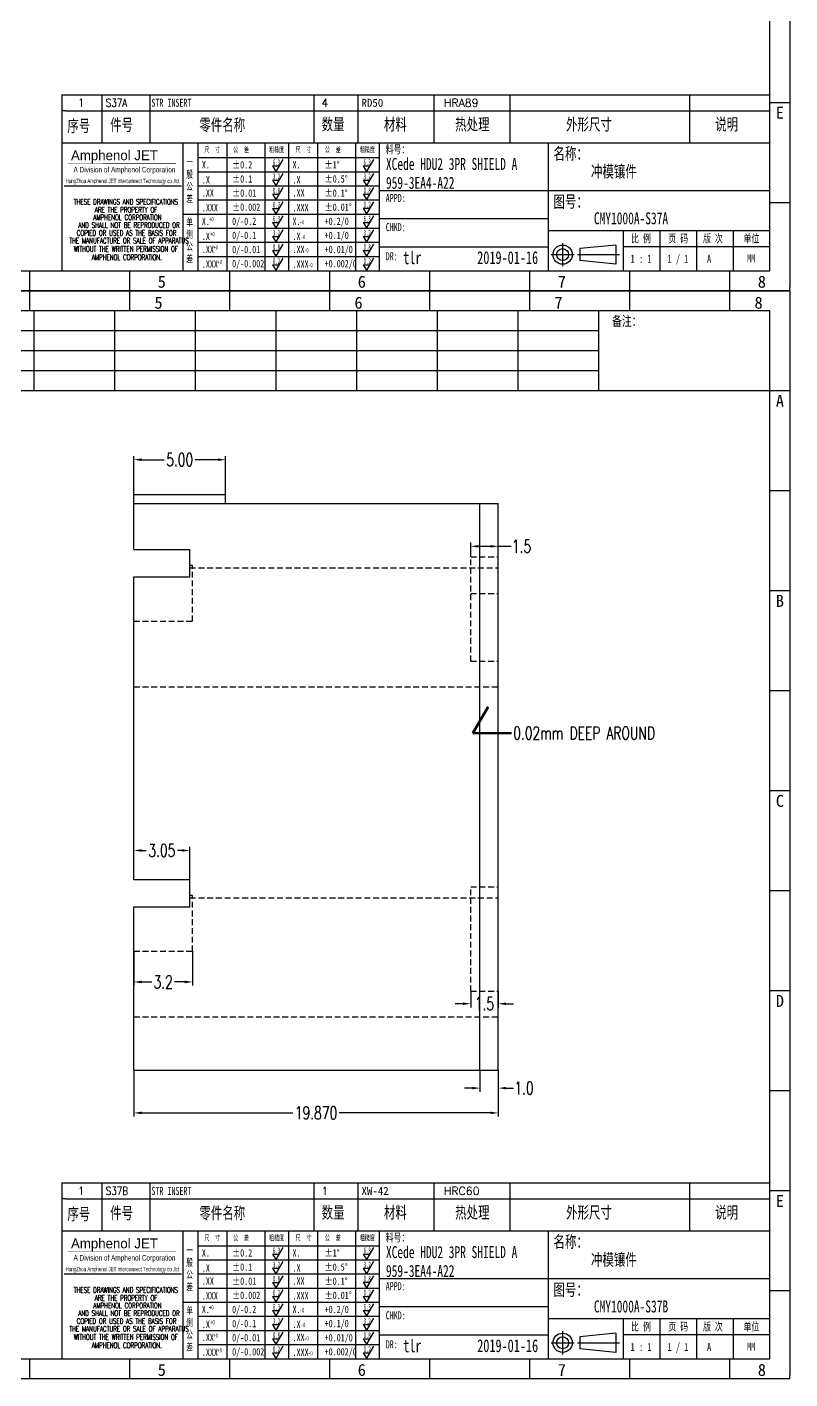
# Model space of a CAD drawing. Header units: millimetres. Extents: x -2852 to 5627, y -2271 to 1849.
# Drawn here: x -579.7 to -538.1, y -1120.9 to -1047.2 of the extents above; entities that cross this region are included whole.
import ezdxf
from ezdxf.enums import TextEntityAlignment as Align

# ---------------------------------------------------------------- set-up
doc = ezdxf.new("R2010")
doc.units = ezdxf.units.MM
doc.header["$PDSIZE"] = 3
doc.linetypes.add('DASHED2', pattern=[9.525, 6.35, -3.175])
for name, color, linetype in [('1', 7, 'Continuous'), ('11', 4, 'DASHED2'), ('41', 1, 'Continuous')]:
    doc.layers.add(name, color=color, linetype=linetype)
doc.styles.add('CH', font='仿宋_GB2312_0.ttf')
doc.styles.add('jet02', font='simplex.shx', dxfattribs={"width": 0.7})
doc.styles.add('SIMPLEX', font='SIMPLEX')
doc.styles.get("Standard").update_dxf_attribs({"font": '仿宋_GB2312_0.ttf', "width": 0.7})
doc.styles.add('TEXTSTYLE_1', font='TRIUMB.TTF')
doc.styles.add('TEXTSTYLE_2', font='TRIUM.TTF')
doc.styles.add('tk', font='', dxfattribs={"width": 0.7})
doc.styles.add('tk 2', font='仿宋_GB2312_0.ttf', dxfattribs={"width": 0.65})
doc.styles.add('tk 4', font='simplex.shx', dxfattribs={"width": 0.65, "bigfont": 'bigfont.shx'})
doc.styles.get('tk').set_extended_font_data('NSimSun')
doc.dimstyles.new('jet02', dxfattribs={"dimtxt": 3.5, "dimasz": 2.1, "dimexe": 1, "dimexo": 0, "dimgap": 0.5, "dimtad": 0, "dimtoh": 1, "dimdec": 3, "dimzin": 9, "dimdsep": 46, "dimtxsty": 'jet02', "dimcen": 0, "dimclrt": 256, "dimazin": 2, "dimtfac": 1, "dimtdec": 3, "dimtofl": 0, "dimtmove": 0, "dimatfit": 1, "dimfxl": 0, "dimarcsym": 0})

# ---------------------------------------------------------------- blocks, each defined once
blk = doc.blocks.new('*D136')
at = {"layer": '41', "ltscale": 0.05}
for p, q in [((341.291, -3525.135), (341.291, -3523.044)), ((341.711, -3523.244), (342.945, -3523.244)), ((345.871, -3523.244), (344.638, -3523.244)), ((346.291, -3525.135), (346.291, -3523.044))]:
    blk.add_line(p, q, dxfattribs=at)
for points in [[(341.711, -3523.174), (341.711, -3523.314), (341.291, -3523.244)], [(345.871, -3523.174), (345.871, -3523.314), (346.291, -3523.244)]]:
    blk.add_solid(points, dxfattribs=at)
at = {"layer": 'Defpoints', "color": 0, "ltscale": 0.05}
for p in [(346.291, -3523.244), (341.291, -3525.135), (346.291, -3525.135)]:
    blk.add_point(p, dxfattribs=at)
at = {"layer": '41', "ltscale": 0.05, "insert": (343.791, -3523.244), "char_height": 0.7, "attachment_point": 5, "style": 'jet02'}
blk.add_mtext('5.00', dxfattribs=at)
blk = doc.blocks.new('A3-N')
at = {"layer": '1', "color": 1}
for p, q in [((0, 0), (0, 296.73)), ((0, 296.73), (420, 296.73)), ((21.82, 291.27), (21.82, 296.73)), ((49.09, 291.27), (49.09, 296.73)), ((76.36, 291.27), (76.36, 296.73)), ((103.64, 291.27), (103.64, 296.73)), ((103.64, 291.27), (103.64, 296.73)), ((103.64, 291.27), (103.64, 296.73)), ((130.91, 291.27), (130.91, 296.73)), ((158.18, 291.27), (158.18, 296.73)), ((185.45, 291.27), (185.45, 296.73)), ((212.73, 291.27), (212.73, 296.73)), ((240, 291.27), (240, 296.73)), ((267.27, 291.27), (267.27, 296.73)), ((294.55, 291.27), (294.55, 296.73)), ((321.82, 291.27), (321.82, 296.73)), ((349.09, 291.27), (349.09, 296.73)), ((376.36, 291.27), (376.36, 296.73)), ((403.64, 291.27), (403.64, 296.73)), ((420, 296.73), (420, 1)), ((5.45, 269.45), (0, 269.45)), ((420, 269.45), (414.55, 269.45)), ((5.45, 242.18), (0, 242.18)), ((420, 242.18), (414.55, 242.18)), ((5.45, 214.91), (0, 214.91)), ((420, 214.91), (414.55, 214.91)), ((5.45, 187.64), (0, 187.64)), ((420, 187.64), (414.55, 187.64)), ((5.45, 160.36), (0, 160.36)), ((420, 160.36), (414.55, 160.36)), ((5.45, 133.09), (0, 133.09)), ((420, 133.09), (414.55, 133.09)), ((5.45, 105.82), (0, 105.82)), ((420, 105.82), (414.55, 105.82)), ((5.45, 78.55), (0, 78.55)), ((420, 78.55), (414.55, 78.55)), ((5.45, 51.27), (0, 51.27)), ((222.45, 49.09), (221.45, 49.09)), ((221.45, 49.09), (221.45, 40.36)), ((222.45, 49.09), (414.55, 49.09)), ((232.36, 49.09), (232.36, 40.36)), ((245.45, 49.09), (245.45, 40.36)), ((290.18, 49.09), (290.18, 40.36)), ((302.18, 49.09), (302.18, 40.36)), ((322.91, 49.09), (322.91, 40.36)), ((343.64, 49.09), (343.64, 40.36)), ((392.73, 40.36), (392.73, 49.09)), ((420, 51.27), (414.55, 51.27)), ((258.55, 40.36), (258.55, 5.44)), ((266.45, 40.36), (266.45, 5.44)), ((276.78, 40.36), (276.78, 5.45)), ((291.18, 40.36), (291.18, 5.45)), ((301.51, 40.37), (301.51, 5.46)), ((308.01, 40.36), (308.01, 5.45)), ((354.09, 40.36), (354.09, 5.45)), ((308.01, 32.39), (258.55, 32.39)), ((308.01, 28.54), (258.55, 28.54)), ((414.55, 27.27), (308.01, 27.27)), ((5.45, 24), (0, 24)), ((308.01, 24.69), (258.55, 24.69)), ((420, 24), (414.55, 24)), ((354.09, 19.63), (308.01, 19.63)), ((308.01, 16.99), (258.55, 16.99)), ((414.55, 16.36), (354.09, 16.36)), ((374.55, 16.36), (374.55, 5.45)), ((384.55, 16.36), (384.55, 5.45)), ((394.55, 16.36), (394.55, 5.45)), ((404.55, 16.36), (404.55, 5.45)), ((308.01, 13.14), (258.55, 13.14)), ((308.01, 11.99), (354.09, 11.99)), ((372.51, 12.49), (362.69, 11.5)), ((362.69, 11.5), (362.69, 8.23)), ((372.51, 12.49), (372.51, 7.25)), ((414.55, 12), (374.55, 12)), ((308.01, 9.29), (258.55, 9.29)), ((372.51, 7.25), (362.69, 8.23)), ((21.82, 0), (21.82, 5.45)), ((49.09, 0), (49.09, 5.45)), ((76.36, 0), (76.36, 5.45)), ((103.64, 0), (103.64, 5.45)), ((130.91, 0), (130.91, 5.45)), ((158.18, 0), (158.18, 5.45)), ((185.45, 0), (185.45, 5.45)), ((212.73, 0), (212.73, 5.45)), ((240, 0), (240, 5.45)), ((267.27, 0), (267.27, 5.45)), ((294.55, 0), (294.55, 5.45)), ((321.82, 0), (321.82, 5.45)), ((349.09, 0), (349.09, 5.45)), ((376.36, 0), (376.36, 5.45)), ((403.64, 0), (403.64, 5.45)), ((1, 0), (0, 0)), ((420, 0), (1, 0)), ((420, 0), (420, 1))]:
    blk.add_line(p, q, dxfattribs=at)
at = {"layer": '1'}
for p, q in [((414.55, 278.18), (414.55, 284.73)), ((221.45, 40.36), (221.45, 5.45)), ((221.45, 40.36), (414.55, 40.36)), ((221.45, 40.36), (414.55, 40.36)), ((254.41, 40.36), (254.41, 5.45)), ((283.28, 40.36), (283.28, 5.45)), ((308.01, 36.24), (258.55, 36.24)), ((222.08, 28.67), (254.12, 28.67)), ((308.01, 20.84), (254.41, 20.84))]:
    blk.add_line(p, q, dxfattribs=at)
at = {"layer": '1', "color": 1, "ltscale": 0.05}
for p, q in [((278.93, 34.04), (279.79, 32.56)), ((278.93, 34.04), (280.65, 34.04)), ((281.68, 35.84), (279.79, 32.56)), ((303.66, 34.05), (304.52, 32.56)), ((303.66, 34.05), (305.38, 34.05)), ((306.41, 35.84), (304.52, 32.56)), ((278.93, 30.19), (279.79, 28.71)), ((278.93, 30.19), (280.65, 30.19)), ((281.68, 31.99), (279.79, 28.71)), ((303.66, 30.2), (305.38, 30.2)), ((303.66, 30.2), (304.52, 28.71)), ((306.41, 31.99), (304.52, 28.71)), ((278.93, 26.34), (279.79, 24.86)), ((278.93, 26.34), (280.65, 26.34)), ((281.68, 28.14), (279.79, 24.86)), ((303.66, 26.35), (304.52, 24.86)), ((303.66, 26.35), (305.38, 26.35)), ((306.41, 28.14), (304.52, 24.86)), ((278.93, 22.49), (280.65, 22.49)), ((278.93, 22.49), (279.79, 21.01)), ((281.68, 24.29), (279.79, 21.01)), ((303.66, 22.5), (305.38, 22.5)), ((303.66, 22.5), (304.52, 21.01)), ((306.41, 24.29), (304.52, 21.01)), ((278.93, 18.66), (279.79, 17.17)), ((278.93, 18.66), (280.65, 18.66)), ((281.68, 20.45), (279.79, 17.17)), ((303.66, 18.66), (304.52, 17.18)), ((303.66, 18.66), (305.38, 18.66)), ((306.41, 20.46), (304.52, 17.18)), ((278.93, 14.81), (280.65, 14.81)), ((278.93, 14.81), (279.79, 13.32)), ((281.68, 16.6), (279.79, 13.32)), ((303.66, 14.81), (305.38, 14.81)), ((303.66, 14.81), (304.52, 13.33)), ((306.41, 16.61), (304.52, 13.33)), ((281.68, 12.75), (279.79, 9.47)), ((306.41, 12.76), (304.52, 9.48)), ((278.93, 10.96), (279.79, 9.47)), ((278.93, 10.96), (280.65, 10.96)), ((281.68, 8.9), (279.79, 5.62)), ((303.66, 10.96), (304.52, 9.48)), ((303.66, 10.96), (305.38, 10.96)), ((306.41, 8.91), (304.52, 5.63)), ((278.93, 7.11), (279.79, 5.62)), ((278.93, 7.11), (280.65, 7.11)), ((303.66, 7.11), (305.38, 7.11)), ((303.66, 7.11), (304.52, 5.63))]:
    blk.add_line(p, q, dxfattribs=at)
at = {"layer": '1', "color": 1, "ltscale": 0.1}
for p, q in [((358.01, 13.02), (358.01, 6.71)), ((354.86, 9.87), (361.17, 9.87)), ((362.03, 9.87), (373.54, 9.87))]:
    blk.add_line(p, q, dxfattribs=at)
at = {"layer": '1'}
blk.add_lwpolyline([(221.45, 5.45), (414.55, 5.45), (414.55, 291.27), (5.45, 291.27), (5.45, 5.45), (414.55, 5.45)], dxfattribs=at)
at = {"layer": '1', "color": 7, "linetype": 'Continuous', "const_width": 0.123}
blk.add_lwpolyline([(223.11, 34.74), (252.6, 34.76)], dxfattribs=at)
at = {"layer": '1', "color": 1}
for radius in [2.62, 1.64]:
    blk.add_circle((358.01, 9.87), radius, dxfattribs=at)
at = {"layer": '41'}
for p, q in [((27.27, 291.27), (27.27, 269.45)), ((60, 291.27), (60, 269.45)), ((81.82, 291.27), (81.82, 269.45)), ((103.82, 291.27), (103.82, 269.45)), ((125.82, 291.27), (125.82, 269.45)), ((147.82, 291.27), (147.82, 269.45)), ((169.82, 291.27), (169.82, 269.45)), ((191.82, 291.27), (191.82, 269.45)), ((213.82, 291.27), (213.82, 269.45)), ((235.82, 291.27), (235.82, 269.45)), ((257.82, 291.27), (257.82, 269.45)), ((279.82, 291.27), (279.82, 269.45)), ((301.82, 291.27), (301.82, 269.45)), ((323.82, 291.27), (323.82, 269.45)), ((345.82, 291.27), (345.82, 269.45)), ((367.82, 291.27), (367.82, 269.45)), ((367.82, 285.82), (5.45, 285.82)), ((367.82, 280.36), (5.45, 280.36)), ((367.82, 274.91), (5.45, 274.91)), ((414.55, 269.45), (5.45, 269.45))]:
    blk.add_line(p, q, dxfattribs=at)
at = {"layer": '1', "color": 1}
for s, p in [('1', (29.64, 295.11)), ('2', (84.18, 295.11)), ('3', (138.73, 295.11)), ('4', (193.27, 295.11)), ('5', (247.82, 295.11)), ('6', (302.36, 295.11)), ('7', (356.91, 295.11)), ('8', (411.45, 295.11)), ('1', (30.53, 4.11)), ('2', (85.08, 4.11)), ('3', (139.62, 4.11)), ('4', (194.17, 4.11)), ('5', (248.72, 4.11)), ('6', (303.26, 4.11)), ('7', (357.81, 4.11)), ('8', (412.35, 4.11))]:
    blk.add_text(s, height=3.27, dxfattribs=at).set_placement(p, align=Align.TOP_CENTER)
at = {"layer": '1', "style": 'tk', "width": 0.7}
for s, p in [('投单日期:', (16.36, 288.55)), ('工    序:', (70.91, 288.55)), ('备注：', (375.51, 288.55)), ('交    期:', (16.36, 283.09)), ('预估工时:', (70.91, 283.09)), ('加工代码:', (16.36, 277.64)), ('实际工时:', (70.91, 277.64)), ('数    量:', (16.36, 272.18)), ('工序交期:', (70.91, 272.18))]:
    blk.add_text(s, height=2.727, dxfattribs=at).set_placement(p, align=Align.MIDDLE)
at = {"layer": '1', "color": 1}
for s, p in [('A', (2.04, 268.36)), ('B', (2.04, 213.82)), ('C', (2.04, 159.27)), ('D', (2.04, 104.73)), ('E', (2.04, 50.18))]:
    blk.add_text(s, height=3.27, dxfattribs=at).set_placement(p, align=Align.TOP_LEFT)
for s, p in [('A', (418.37, 268.36)), ('B', (418.37, 213.82)), ('C', (418.37, 159.27)), ('D', (418.37, 104.73)), ('E', (418.37, 50.18))]:
    blk.add_text(s, height=3.27, dxfattribs=at).set_placement(p, align=Align.TOP_RIGHT)
at = {"layer": '1', "color": 1, "style": 'tk 2', "width": 0.7}
for s, height, p in [('序号', 3.273, (222.96, 43.34)), ('件号', 3.273, (234.62, 43.61)), ('零件名称', 3.273, (258.97, 43.61)), ('数量', 3.273, (292.3, 43.78)), ('材料', 3.273, (309.27, 43.78)), ('热处理', 3.273, (328.71, 43.78)), ('外形尺寸', 3.273, (358.94, 43.78)), ('说明', 3.273, (399.61, 43.78)), ('料号：', 2.182, (309.77, 37.46)), ('名称：', 3.273, (355.52, 35.79)), ('图号：', 3.273, (355.52, 22.7)), ('比 例', 2.182, (376.69, 13.18)), ('页 码', 2.182, (386.85, 13.18)), ('版 次', 2.182, (396.31, 13.18)), ('单位', 2.182, (407.35, 13.18))]:
    blk.add_text(s, height=height, dxfattribs=at).set_placement(p)
at = {"layer": '1', "color": 7, "linetype": 'Continuous', "style": 'TEXTSTYLE_1'}
blk.add_text('Amphenol JET', height=2.7, dxfattribs=at).set_placement((223.96, 35.61))
at = {"layer": '1', "color": 7, "linetype": 'Continuous'}
for s, height, style, width, p in [('A Division of Amphenol Corporation', 1.5, 'TEXTSTYLE_2', 0.7, (224.64, 32.29)), ('HangZhou Amphenol JET Interconnect Technology co.,ltd ', 1.2, 'TEXTSTYLE_2', 0.6, (222.47, 29.36)), ('THESE DRAWINGS AND SPECIFICATIONS', 1.5, 'tk 4', 0.6, (224.73, 23.52)), ('ARE THE PROPERTY OF', 1.5, 'tk 4', 0.6, (230.45, 21.35)), ('AND SHALL NOT BE REPRODUCED OR', 1.5, 'tk 4', 0.6, (225.95, 17.17)), ('AMPHENOL CORPORATION', 1.5, 'tk 4', 0.6, (230.04, 19.27)), ('COPIED OR USED AS THE BASIS FOR', 1.5, 'tk 4', 0.6, (225.54, 15.02)), ('THE MANUFACTURE OR SALE OF APPARATUS', 1.5, 'tk 4', 0.6, (223.5, 12.92)), ('WITHOUT THE WRITTEN PERMISSION OF', 1.5, 'tk 4', 0.6, (224.73, 10.67)), ('AMPHENOL CORPORATION.', 1.5, 'tk 4', 0.6, (229.63, 8.4))]:
    blk.add_text(s, height=height, dxfattribs=dict(at, style=style, width=width)).set_placement(p)
at = {"layer": '1', "color": 1, "style": 'tk 2', "width": 0.7}
for s, p in [('X.', (259.64, 34.37)), ('%%P0.2', (267.9, 34.37)), ('X.', (284.37, 34.37)), ('%%P1%%D', (293.12, 34.37)), ('.X', (259.64, 30.28)), ('%%P0.1', (267.9, 30.52)), ('.X', (284.37, 30.28)), ('%%P0.5%%D', (293.12, 30.52)), ('.XX', (259.64, 26.71)), ('%%P0.01', (267.9, 26.67)), ('.XX', (284.37, 26.71)), ('%%P0.1%%D', (293.12, 26.67)), ('.XXX', (259.64, 22.68)), ('%%P0.002', (267.9, 22.82)), ('.XXX', (284.37, 22.68)), ('%%P0.01%%D', (293.12, 22.82)), ('X.', (259.64, 18.97)), ('0/-0.2', (267.9, 18.97)), ('X.', (284.37, 18.97)), ('+0.2/0', (293.12, 18.97)), ('.X', (259.64, 14.88)), ('0/-0.1', (267.9, 15.12)), ('.X', (284.37, 14.88)), ('+0.1/0', (293.12, 15.12)), ('.XX', (259.64, 11.31)), ('0/-0.01', (267.9, 11.27)), ('.XX', (284.37, 11.31)), ('+0.01/0', (293.12, 11.27)), ('.XXX', (259.64, 7.28)), ('0/-0.002', (267.9, 7.42)), ('.XXX', (284.37, 7.28)), ('+0.002/0', (293.12, 7.42))]:
    blk.add_text(s, height=2, dxfattribs=at).set_placement(p, align=Align.MIDDLE_LEFT)
at = {"layer": '1', "color": 1, "ltscale": 0.05, "style": 'tk 2', "width": 0.5}
for s, p in [('6.3', (279.01, 34.26)), ('6.3', (303.74, 34.27)), ('3.2', (279.01, 30.41)), ('3.2', (303.74, 30.42)), ('0.8', (279.01, 26.56)), ('0.8', (303.74, 26.57)), ('0.2', (279.01, 22.71)), ('0.2', (303.74, 22.72)), ('6.3', (279.01, 18.87)), ('6.3', (303.74, 18.88)), ('3.2', (279.01, 15.02)), ('3.2', (303.74, 15.03)), ('0.8', (279.01, 11.17)), ('0.8', (303.74, 11.18)), ('0.2', (279.01, 7.32)), ('0.2', (303.74, 7.33))]:
    blk.add_text(s, height=1.6, dxfattribs=at).set_placement(p)
at = {"layer": '1', "style": 'tk 2', "width": 0.7}
for s, p in [('APPD:', (309.77, 24.21)), ('CHKD:', (309.77, 16.27)), ('DR:', (309.77, 8.35))]:
    blk.add_text(s, height=2.182, dxfattribs=at).set_placement(p)
at = {"layer": '1', "color": 7, "style": 'tk 2', "width": 0.7}
blk.add_text('MM', height=2.182, dxfattribs=at).set_placement((408.31, 7.75))
at = {"layer": '1', "color": 1, "ltscale": 0.05, "char_height": 1.5, "width": 6.3627, "attachment_point": 1, "style": 'tk 2'}
for s, insert in [('尺  寸', (260.31, 39.25)), ('公  差', (268.17, 39.25)), ('粗糙度', (277.98, 39.25)), ('尺  寸', (285.2, 39.25)), ('公  差', (293.18, 39.25)), ('粗糙度', (302.71, 39.26))]:
    blk.add_mtext(s, dxfattribs=dict(at, insert=insert))
at = {"layer": '1', "ltscale": 0.05, "char_height": 2, "width": 2.5195, "attachment_point": 1, "style": 'tk 2'}
for s, insert in [('一般公差', (255.39, 36.11)), ('单侧公差', (255.39, 19.71))]:
    blk.add_mtext(s, dxfattribs=dict(at, insert=insert))
at = {"layer": '1', "color": 1, "ltscale": 0.05, "char_height": 1.2, "width": 5.1396, "attachment_point": 1, "line_spacing_factor": 0.8, "style": 'tk 2'}
for s, insert in [('+0', (261.58, 20.13)), ('-0', (286.31, 19.33)), ('+0', (261.88, 16.09)), ('-0', (286.61, 15.29)), ('+0', (262.79, 12.45)), ('-0', (287.51, 11.65)), ('+0', (263.87, 8.44)), ('-0', (288.59, 7.64))]:
    blk.add_mtext(s, dxfattribs=dict(at, insert=insert))
at = {"layer": '1', "style": 'tk 2', "width": 0.7}
for tag, p in [('PATR-NO1', (309.84, 32.96)), ('TITLE', (365.74, 30.9)), ('PATR-NO2', (309.84, 27.81)), ('DWG-NO:', (366.54, 18.14))]:
    blk.add_attdef(tag, p, '', height=3.27, dxfattribs=at)
at = {"layer": '1', "color": 1, "style": 'tk 2', "width": 0.7}
for tag, p in [('DRAW', (314.55, 7.27)), ('DATE', (334.72, 7.32))]:
    blk.add_attdef(tag, p, '', height=3.49, dxfattribs=at)
at = {"layer": '1', "style": 'tk 2', "width": 0.7}
for tag, p in [('SCALE', (376.55, 8.73)), ('SHEET', (386.6, 8.72)), ('REV', (397.38, 8.73))]:
    blk.add_attdef(tag, text='', height=2.18, dxfattribs=at).set_placement(p, align=Align.MIDDLE_LEFT)
blk = doc.blocks.new('FB3')
at = {"layer": '1', "color": 1}
for p, q in [((0, 4.36), (193.09, 4.36)), ((0, 4.36), (0, 0)), ((10.91, 4.36), (10.91, 0)), ((24, 4.36), (24, 0)), ((68.73, 4.36), (68.73, 0)), ((80.73, 4.36), (80.73, 0)), ((101.45, 4.36), (101.45, 0)), ((122.18, 4.36), (122.18, 0)), ((171.27, 0), (171.27, 4.36))]:
    blk.add_line(p, q, dxfattribs=at)
at = {"layer": '1'}
for tag, style, p in [('ITEM', 'SIMPLEX', (4.36, 2.18)), ('PARTNO', 'SIMPLEX', (12, 2.18)), ('QTY', 'SIMPLEX', (74.18, 2.18)), ('MATL', 'CH', (81.72, 2.18)), ('FINISH', 'SIMPLEX', (104.17, 2.18)), ('SPEC', 'SIMPLEX', (130.91, 2.18)), ('REMARK', 'SIMPLEX', (174.06, 2.18))]:
    blk.add_attdef(tag, text='', height=2.18, dxfattribs=dict(at, style=style)).set_placement(p, align=Align.MIDDLE_LEFT)
at = {"layer": '1', "style": 'tk', "width": 0.7}
blk.add_attdef('DIE', text='', height=2.18, dxfattribs=at).set_placement((24.43, 2.18), align=Align.MIDDLE_LEFT)
blk = doc.blocks.new('*D3030')
at = {"layer": '41', "ltscale": 0.05}
for p, q in [((341.291, -3550.055), (341.291, -3551.928)), ((344.491, -3550.055), (344.491, -3551.928)), ((341.711, -3551.728), (342.278, -3551.728)), ((344.071, -3551.728), (343.505, -3551.728))]:
    blk.add_line(p, q, dxfattribs=at)
for points in [[(341.711, -3551.658), (341.711, -3551.798), (341.291, -3551.728)], [(344.071, -3551.658), (344.071, -3551.798), (344.491, -3551.728)]]:
    blk.add_solid(points, dxfattribs=at)
at = {"layer": 'Defpoints', "color": 0, "ltscale": 0.05}
for p in [(341.291, -3550.055), (344.491, -3550.055), (341.291, -3551.728)]:
    blk.add_point(p, dxfattribs=at)
at = {"layer": '41', "ltscale": 0.05, "insert": (342.891, -3551.728), "char_height": 0.7, "attachment_point": 5, "style": 'jet02'}
blk.add_mtext('3.2', dxfattribs=at)
blk = doc.blocks.new('*D3031')
at = {"layer": '41', "ltscale": 0.05}
for p, q in [((341.291, -3546.135), (341.291, -3544.355)), ((341.711, -3544.555), (341.97, -3544.555)), ((343.921, -3544.555), (343.663, -3544.555)), ((344.341, -3546.135), (344.341, -3544.355))]:
    blk.add_line(p, q, dxfattribs=at)
for points in [[(341.711, -3544.485), (341.711, -3544.625), (341.291, -3544.555)], [(343.921, -3544.485), (343.921, -3544.625), (344.341, -3544.555)]]:
    blk.add_solid(points, dxfattribs=at)
at = {"layer": 'Defpoints', "color": 0, "ltscale": 0.05}
for p in [(341.291, -3544.555), (341.291, -3546.135), (344.341, -3546.135)]:
    blk.add_point(p, dxfattribs=at)
at = {"layer": '41', "ltscale": 0.05, "insert": (342.816, -3544.555), "char_height": 0.7, "attachment_point": 5, "style": 'jet02'}
blk.add_mtext('3.05', dxfattribs=at)
blk = doc.blocks.new('*D3032')
at = {"layer": '41', "ltscale": 0.05}
for p, q in [((341.291, -3556.535), (341.291, -3559.069)), ((361.161, -3556.535), (361.161, -3559.069)), ((341.711, -3558.869), (349.96, -3558.869)), ((360.741, -3558.869), (352.493, -3558.869))]:
    blk.add_line(p, q, dxfattribs=at)
for points in [[(341.711, -3558.799), (341.711, -3558.939), (341.291, -3558.869)], [(360.741, -3558.799), (360.741, -3558.939), (361.161, -3558.869)]]:
    blk.add_solid(points, dxfattribs=at)
at = {"layer": 'Defpoints', "color": 0, "ltscale": 0.05}
for p in [(341.291, -3556.535), (361.161, -3556.535), (341.291, -3558.869)]:
    blk.add_point(p, dxfattribs=at)
at = {"layer": '41', "ltscale": 0.05, "insert": (351.226, -3558.869), "char_height": 0.7, "attachment_point": 5, "style": 'jet02'}
blk.add_mtext('19.870', dxfattribs=at)
blk = doc.blocks.new('*D3033')
at = {"layer": '41', "ltscale": 0.05}
for p, q in [((360.161, -3556.535), (360.161, -3557.716)), ((361.161, -3556.535), (361.161, -3557.716)), ((359.741, -3557.516), (359.321, -3557.516)), ((361.581, -3557.516), (362.001, -3557.516))]:
    blk.add_line(p, q, dxfattribs=at)
for points in [[(359.741, -3557.446), (359.741, -3557.586), (360.161, -3557.516)], [(361.581, -3557.446), (361.581, -3557.586), (361.161, -3557.516)]]:
    blk.add_solid(points, dxfattribs=at)
at = {"layer": 'Defpoints', "color": 0, "ltscale": 0.05}
for p in [(360.161, -3556.535), (361.161, -3556.535), (361.161, -3557.516)]:
    blk.add_point(p, dxfattribs=at)
at = {"layer": '41', "ltscale": 0.05, "insert": (362.568, -3557.516), "char_height": 0.7, "attachment_point": 5, "style": 'jet02'}
blk.add_mtext('1.0', dxfattribs=at)
blk = doc.blocks.new('*D3034')
at = {"layer": '41', "ltscale": 0.05}
for p, q in [((359.661, -3552.235), (359.661, -3553.115)), ((361.161, -3552.235), (361.161, -3553.115)), ((359.241, -3552.915), (358.821, -3552.915)), ((361.581, -3552.915), (362.001, -3552.915))]:
    blk.add_line(p, q, dxfattribs=at)
for points in [[(359.241, -3552.845), (359.241, -3552.985), (359.661, -3552.915)], [(361.581, -3552.845), (361.581, -3552.985), (361.161, -3552.915)]]:
    blk.add_solid(points, dxfattribs=at)
at = {"layer": 'Defpoints', "color": 0, "ltscale": 0.05}
for p in [(359.661, -3552.235), (361.161, -3552.235), (359.661, -3552.915)]:
    blk.add_point(p, dxfattribs=at)
at = {"layer": '41', "ltscale": 0.05, "insert": (360.411, -3552.915), "char_height": 0.7, "attachment_point": 5, "style": 'jet02'}
blk.add_mtext('1.5', dxfattribs=at)
blk = doc.blocks.new('*D3035')
at = {"layer": '41', "ltscale": 0.05}
for p, q in [((359.661, -3528.535), (359.661, -3527.768)), ((360.081, -3527.968), (360.741, -3527.968)), ((361.161, -3528.535), (361.161, -3527.768)), ((361.161, -3527.968), (361.866, -3527.968))]:
    blk.add_line(p, q, dxfattribs=at)
for points in [[(360.081, -3527.898), (360.081, -3528.038), (359.661, -3527.968)], [(360.741, -3527.898), (360.741, -3528.038), (361.161, -3527.968)]]:
    blk.add_solid(points, dxfattribs=at)
at = {"layer": 'Defpoints', "color": 0, "ltscale": 0.05}
for p in [(359.661, -3527.968), (359.661, -3528.535), (361.161, -3528.535)]:
    blk.add_point(p, dxfattribs=at)
at = {"layer": '41', "ltscale": 0.05, "insert": (362.433, -3527.968), "char_height": 0.7, "attachment_point": 5, "style": 'jet02'}
blk.add_mtext('1.5', dxfattribs=at)

msp = doc.modelspace()

# ---------------------------------------------------------------- linework, layer by layer
at = {"layer": '1', "ltscale": 0.05}
for p, q in [((-573.9164, -1072.705), (-568.9164, -1072.705)), ((-573.9164, -1075.705), (-573.9164, -1072.705)), ((-568.9164, -1073.205), (-568.9164, -1072.705)), ((-573.9164, -1073.205), (-554.0464, -1073.205)), ((-554.0464, -1104.105), (-554.0464, -1073.205)), ((-573.9164, -1075.705), (-570.8664, -1075.705)), ((-570.8664, -1077.205), (-570.8664, -1075.705)), ((-573.9164, -1077.205), (-570.8664, -1077.205)), ((-573.9164, -1093.705), (-573.9164, -1077.205)), ((-573.9164, -1093.705), (-570.8664, -1093.705)), ((-570.8664, -1095.205), (-570.8664, -1093.705)), ((-573.9164, -1104.105), (-573.9164, -1095.205)), ((-573.9164, -1095.205), (-570.8664, -1095.205)), ((-573.9164, -1104.105), (-554.0464, -1104.105))]:
    msp.add_line(p, q, dxfattribs=at)
at = {"layer": '1', "color": 3, "ltscale": 0.05}
msp.add_line((-555.0464, -1104.105), (-555.0464, -1073.205), dxfattribs=at)
at = {"layer": '11', "ltscale": 0.05}
for p, q in [((-555.5464, -1076.105), (-554.0464, -1076.105)), ((-555.5464, -1081.805), (-555.5464, -1076.105)), ((-570.8664, -1076.705), (-554.0464, -1076.705)), ((-555.5464, -1078.105), (-554.0464, -1078.105)), ((-555.5464, -1081.805), (-554.0464, -1081.805)), ((-573.9164, -1083.205), (-554.0464, -1083.205)), ((-555.5464, -1094.105), (-554.0464, -1094.105)), ((-555.5464, -1099.805), (-555.5464, -1094.105)), ((-570.8664, -1094.705), (-554.0464, -1094.705)), ((-555.5464, -1099.805), (-554.0464, -1099.805)), ((-573.9164, -1101.205), (-554.0464, -1101.205))]:
    msp.add_line(p, q, dxfattribs=at)
for points in [[(-573.9164, -1079.6249), (-570.7164, -1079.6249), (-570.7164, -1076.5851), (-570.8664, -1076.5851)], [(-573.9164, -1097.6249), (-570.7164, -1097.6249), (-570.7164, -1094.5851), (-570.8664, -1094.5851)]]:
    msp.add_lwpolyline(points, dxfattribs=at)

# ---------------------------------------------------------------- block references
at = {"layer": '1', "ltscale": 0.05, "xscale": 0.2000000000000455, "yscale": 0.2000000000000455, "zscale": 0.2000000000000455}
for p, values in [((-622.1366, -1061.6035), {'DWG-NO:': 'CMY1000A-S37A', 'TITLE': '冲模镶件', 'REV': 'A', 'SHEET': '1 / 1', 'DRAW': 'tlr', 'DATE': '2019-01-16', 'PATR-NO1': 'XCede HDU2 3PR SHIELD A', 'PATR-NO2': '959-3EA4-A22', 'SCALE': '1 : 1'}), ((-622.1366, -1120.949), {'DWG-NO:': 'CMY1000A-S37B', 'TITLE': '冲模镶件', 'REV': 'A', 'SHEET': '1 / 1', 'DRAW': 'tlr', 'DATE': '2019-01-16', 'PATR-NO1': 'XCede HDU2 3PR SHIELD A', 'PATR-NO2': '959-3EA4-A22', 'SCALE': '1 : 1'})]:
    msp.add_blockref('A3-N', p, dxfattribs=at).add_auto_attribs(values)
at = {"layer": '1', "ltscale": 0.05}
ref = msp.add_blockref('FB3', (-577.8457, -1051.7854), dxfattribs=dict(at, xscale=0.2000000000000455, yscale=0.2000000000000455, zscale=0.2000000000000455))
ref.add_attrib('PARTNO', 'S37A', dxfattribs={"height": 0.43636, "style": 'SIMPLEX', "width": 0.8}).set_placement((-575.4457, -1051.349), align=Align.MIDDLE_LEFT)
ref.add_attrib('ITEM', '1', dxfattribs={"height": 0.4364, "style": 'SIMPLEX'}).set_placement((-576.973, -1051.349), align=Align.MIDDLE_LEFT)
ref.add_attrib('DIE', 'STR INSERT', dxfattribs={"height": 0.43636, "style": 'tk', "width": 0.7}).set_placement((-572.9597, -1051.349), align=Align.MIDDLE_LEFT)
ref.add_attrib('QTY', '4', dxfattribs={"height": 0.4364, "style": 'SIMPLEX'}).set_placement((-563.6858, -1051.349), align=Align.MIDDLE_LEFT)
ref.add_attrib('MATL', 'RD50', dxfattribs={"height": 0.43636, "style": 'CH'}).set_placement((-561.5025, -1051.349), align=Align.MIDDLE_LEFT)
ref.add_attrib('FINISH', 'HRA89', dxfattribs={"height": 0.43636, "style": 'SIMPLEX'}).set_placement((-557.0111, -1051.349), align=Align.MIDDLE_LEFT)
ref = msp.add_blockref('FB3', (-577.8457, -1111.1308), dxfattribs=dict(at, xscale=0.2000000000000455, yscale=0.2000000000000455, zscale=0.2000000000000455))
ref.add_attrib('PARTNO', 'S37B', dxfattribs={"height": 0.43636, "style": 'SIMPLEX', "width": 0.8}).set_placement((-575.4457, -1110.6944), align=Align.MIDDLE_LEFT)
ref.add_attrib('ITEM', '1', dxfattribs={"height": 0.4364, "style": 'SIMPLEX'}).set_placement((-576.973, -1110.6944), align=Align.MIDDLE_LEFT)
ref.add_attrib('DIE', 'STR INSERT', dxfattribs={"height": 0.43636, "style": 'tk', "width": 0.7}).set_placement((-572.9597, -1110.6944), align=Align.MIDDLE_LEFT)
ref.add_attrib('QTY', '1', dxfattribs={"height": 0.4364, "style": 'SIMPLEX'}).set_placement((-563.6858, -1110.6944), align=Align.MIDDLE_LEFT)
ref.add_attrib('MATL', 'XW-42', dxfattribs={"height": 0.43636, "style": 'CH'}).set_placement((-561.5025, -1110.6944), align=Align.MIDDLE_LEFT)
ref.add_attrib('FINISH', 'HRC60', dxfattribs={"height": 0.43636, "style": 'SIMPLEX'}).set_placement((-557.0111, -1110.6944), align=Align.MIDDLE_LEFT)

# ---------------------------------------------------------------- texts
at = {"layer": '41', "ltscale": 0.05, "insert": (-553.227, -1085.7245), "char_height": 0.7, "attachment_point": 4, "style": 'jet02'}
msp.add_mtext('0.02mm DEEP AROUND', dxfattribs=at)

# ---------------------------------------------------------------- dimensions: what is measured, and where the dimension line sits
at = {"layer": '41', "ltscale": 0.05}
for base, p1, p2, override, picture, middle in [((-568.9164, -1070.8147), (-573.9164, -1072.705), (-568.9164, -1072.705), {"dimscale": 0.2, "dimtoh": 0, "dimdec": 2, "dimzin": 1, "dimclrd": 256, "dimclre": 256, "dimazin": 0, "dimatfit": 3, "dimlwd": 65535, "dimlwe": 65535}, '*D136', (-571.4164, -1070.8147)), ((-573.9164, -1092.1254), (-570.8664, -1093.705), (-573.9164, -1093.705), {"dimscale": 0.2, "dimtoh": 0, "dimdec": 2, "dimzin": 1, "dimclrd": 256, "dimclre": 256, "dimazin": 0, "dimatfit": 3, "dimlwd": 65535, "dimlwe": 65535}, '*D3031', (-572.3914, -1092.1254)), ((-573.9164, -1099.2986), (-570.7164, -1097.6249), (-573.9164, -1097.6249), {"dimscale": 0.2, "dimtoh": 0, "dimdec": 1, "dimzin": 1, "dimclrd": 256, "dimclre": 256, "dimadec": 1, "dimazin": 0, "dimatfit": 3, "dimlwd": 65535, "dimlwe": 65535}, '*D3030', (-572.3164, -1099.2986)), ((-555.5464, -1100.4852), (-554.0464, -1099.805), (-555.5464, -1099.805), {"dimscale": 0.2, "dimtoh": 0, "dimdec": 1, "dimzin": 1, "dimclrd": 256, "dimclre": 256, "dimadec": 1, "dimazin": 0, "dimatfit": 3, "dimlwd": 65535, "dimlwe": 65535}, '*D3034', (-554.7964, -1100.4852)), ((-573.9164, -1106.4394), (-554.0464, -1104.105), (-573.9164, -1104.105), {"dimscale": 0.2, "dimtoh": 0, "dimzin": 1, "dimclrd": 256, "dimclre": 256, "dimadec": 3, "dimazin": 0, "dimatfit": 3, "dimlwd": 65535, "dimlwe": 65535}, '*D3032', (-563.9814, -1106.4394)), ((-554.0464, -1105.0858), (-555.0464, -1104.105), (-554.0464, -1104.105), {"dimscale": 0.2, "dimtoh": 0, "dimdec": 1, "dimzin": 1, "dimclrd": 256, "dimclre": 256, "dimadec": 1, "dimazin": 0, "dimatfit": 3, "dimlwd": 65535, "dimlwe": 65535}, '*D3033', (-552.6398, -1105.0858))]:
    dim = msp.add_linear_dim(base=base, p1=p1, p2=p2, dimstyle='jet02', override=override, dxfattribs=at)
    dim.commit()
    dim.dimension.update_dxf_attribs({"geometry": picture, "text_midpoint": middle, "insert": (-915.2077, 2452.4298)})
dim = msp.add_linear_dim(base=(-555.5464, -1075.5379), p1=(-554.0464, -1076.105), p2=(-555.5464, -1076.105), dimstyle='jet02', override={"dimscale": 0.2, "dimtoh": 0, "dimdec": 1, "dimzin": 1, "dimclrd": 256, "dimclre": 256, "dimadec": 1, "dimazin": 0, "dimatfit": 3, "dimlwd": 65535, "dimlwe": 65535}, dxfattribs=at)
dim.commit()
dim.dimension.update_dxf_attribs({"geometry": '*D3035', "text_midpoint": (-552.7751, -1075.5379), "dimtype": 128, "insert": (-915.2077, 2452.4298)})

# ---------------------------------------------------------------- leaders
at = {"layer": '41', "ltscale": 0.05, "annotation_type": 0, "has_hookline": 1, "hookline_direction": 0, "text_width": 8.6567}
msp.add_leader([(-554.5926, -1084.2903), (-555.427, -1085.7245), (-553.327, -1085.7245)], dimstyle='jet02', override={"dimscale": 0.2, "dimtoh": 0, "dimdec": 1, "dimzin": 1, "dimclrd": 256, "dimclre": 256, "dimadec": 1, "dimazin": 0, "dimatfit": 3, "dimlwd": 65535, "dimlwe": 65535}, dxfattribs=at)

doc.saveas('drawing.dxf')
